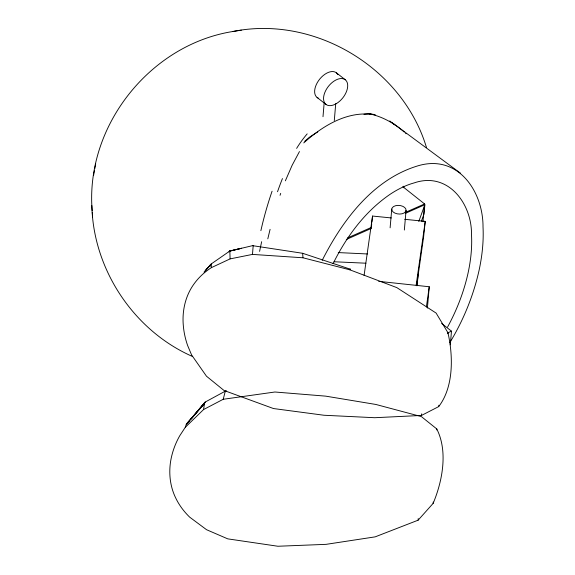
<?xml version="1.0" encoding="UTF-8"?>
<svg xmlns="http://www.w3.org/2000/svg" width="575" height="575" viewBox="0 0 575 575"><rect width="100%" height="100%" fill="white"/><g stroke="black" fill="none" stroke-linecap="round" stroke-linejoin="round"><path stroke-width="0.86" d="M302.975 257.78L252.475 254.402L230.101 258.887L211.377 267.641A79.012 63.02 8.1 0 0 194.386 283.446C185.301 295.615 181.865 311.312 183.382 326.277A117.832 93.977 8.1 0 0 187.601 345.438L191.576 354.904L206.475 376.201L223.991 390.454L273.477 408.545L324.005 415.251L374.728 417.716L421.497 415.445L438.682 406.611C453.819 387.018 453.229 355.982 447.961 332.752L436.116 313.08L396.843 287.622L349.959 269.862L302.975 257.78L302.651 253.287L252.95 245.719M230.101 258.887L229.849 251.009L211.083 264.054L205.232 270.803L211.298 264.04L211.377 267.641M418.118 520.188L433.133 503.391C442.491 481.11 448.112 451.26 436.748 428.921L421.396 416.609L375.878 404.462L325.666 396.139L274.915 392.006L223.229 399.273L203.572 409.551L185.287 427.304L179.752 435.749A117.832 93.977 8.1 0 0 172.313 453.668C168.195 468.244 169.007 484.351 175.734 498.043A79.012 63.02 8.1 0 0 189.685 517.155L206.562 529.712L227.757 538.861L277.905 546.25L326.104 544.345L375.18 536.856L418.118 520.188L418.212 518.564M433.133 503.391L433.234 502.018M322.999 116.703L324.207 102.407M334.291 120.621L335.728 103.644M390.116 227.815L391.755 209.063M404.347 230.036L406.058 210.385A7.188 4.312 5 0 0 395.715 205.678A7.188 4.312 5 0 0 394.946 213.109A7.188 4.312 5 0 0 406.058 210.385M405.591 213.239L424.86 204.707L424.055 213.993L421.331 221.253M427.397 308.063L429.252 286.752L378.724 281.348M450.297 344.806L451.483 331.157L441.622 323.438M417.127 285.739L418.183 274.182M418.341 272.406L418.586 269.74M422.963 221.727L424.58 203.945L402.809 186.667M371.443 226.442L371.723 223.847M371.903 222.115L372.543 216.049L391.302 217.947M404.699 219.305L425.241 221.382L423.595 236.979L416.652 285.717M426.47 147.487C402.5 67.742 314.604 14.964 232.932 31.488C149.694 44.685 85.15 126.507 92.165 210.594M203.572 409.551L204.506 403.463L205.174 402.062L225.515 391.036M447.839 333.759L447.961 332.752M421.497 415.445L421.705 413.827M438.682 406.611L438.862 405.246M252.475 254.402L253.201 245.525M364.09 275.425L372.543 216.049M416.156 285.186L425.241 221.382M426.37 307.014L429.252 286.752M350.11 269.114L302.651 253.287L302.292 253.654M94.782 168.77L95.694 163.782M93.581 175.382L94.501 170.38M349.959 269.862L350.139 268.906M223.229 399.273L225.012 392.236L226.27 390.626M267.813 238.826L270.085 229.339M185.287 427.304L186.3 424.213L204.506 403.463L186.3 424.213M418.794 221.418L424.86 204.707M280.039 195.306L280.708 193.358M209.947 266.57L210.781 264.478L204.024 272.14M285.358 180.83L292.1 165.356L299.46 151.556M333.047 263.731C346.351 236.728 364.945 211.514 390.008 194.364A85.474 48.638 -53.5 0 1 414.108 182.915C447.961 171.278 472.053 203.629 471.493 234.665A159.44 90.735 -53.5 0 1 467.899 273.779C463.716 292.395 456.694 310.32 447.573 327.06M322.201 260.324C342.678 219.88 373.498 178.703 418.931 165.528C458.376 154.445 483.208 191.647 483.022 227.01A185.186 105.383 -53.5 0 1 479.004 270.667C473.304 296.01 463.349 320.354 449.866 342.549M229.008 251.908L229.482 251.138L253.093 245.532M191.482 418.6L204.837 402.464L186.659 423.897L189.254 421.288M187.026 423.976L189.297 421.238M190.993 419.182L205.174 402.062L205.512 402.299M303.758 142.909C322.942 125.558 348.529 109.926 375.446 114.907M304.714 141.313L309.278 137.346A148.098 84.281 -53.5 0 1 317.788 131.912M447.408 333.033L451.483 331.157M346.294 239.487L371.493 228.333M347.623 237.899L371.364 227.427M405.749 212.254L424.58 203.945M229.482 251.138L241.529 248.271L229.849 251.009M241.349 30.18L232.932 31.488M363.939 114.281L368.927 113.706L373.858 114.432M334.061 261.754L365.908 263.206M338.244 252.583L367.511 253.97M368.927 113.706C382.088 116.445 394.249 123.143 404.232 132.063M192.675 356.565C133.917 330.812 93.229 269.675 91.849 205.57M393.695 123.805L460.654 173.305M336.339 72.766L345.252 79.752M317.084 97.455L325.996 104.434M389.771 120.944L394.615 124.818M392.366 122.985L394.321 124.574M405.634 133.343L406.094 133.781M92.295 212.29L92.604 217.271M436.748 428.921L436.763 429.949M318.327 98.181A15.654 9.214 -51.9 0 1 319.916 78.861A15.654 9.214 -51.9 0 1 337.87 74.599M403.693 186.243A159.44 90.735 -53.5 0 1 403.751 187.766M296.621 148.386A109.997 79.889 -83.5 0 1 307.179 133.882M277.524 191.734A145.295 70.143 -73.3 0 1 282.447 178.566M260.877 230.661A154.474 63.832 -72.7 0 1 272.083 191.202M259.598 251.39A161.51 46.776 -73.1 0 1 261.668 241.701M336.504 103.536A15.654 9.214 -51.9 0 0 345.611 80.054A15.654 9.214 -51.9 0 0 324.753 92.69A15.654 9.214 -51.9 0 0 336.504 103.536"/></g></svg>
